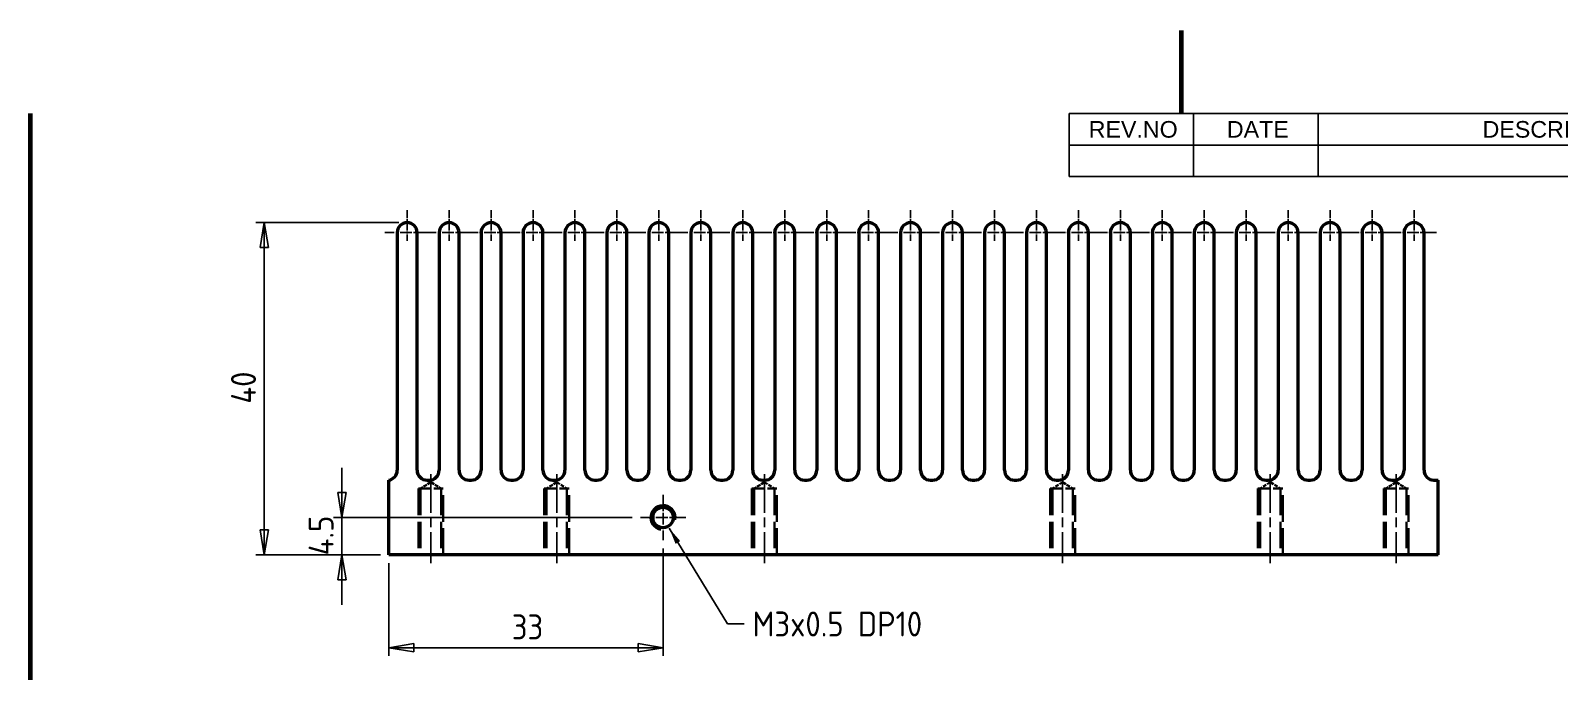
# Model space of a CAD drawing. Header units: millimetres. Extents: x 0 to 297, y 0 to 210.
# Drawn here: x 10 to 194, y 132.9 to 210 of the extents above; entities that cross this region are included whole.
import ezdxf

# ---------------------------------------------------------------- set-up
doc = ezdxf.new("R2010")
doc.units = ezdxf.units.MM
doc.linetypes.add('CHAIN', pattern=[0.3543, 0.2362, -0.0295, 0.0591, -0.0295])
doc.linetypes.add('DASHED', pattern=[0.2067, 0.1654, -0.0413])
doc.layers.get('0').update_dxf_attribs({"lineweight": 25})
for name, color, linetype, lineweight in [('가려진 것(ISO)', 5, 'DASHED', 35), ('가시적인 것(ISO)', 7, 'Continuous', 50), ('가시적인 좁은 것(ISO)', 1, 'Continuous', 35), ('경계(ISO)', 7, 'Continuous', 70), ('기호(ISO)', 7, 'Continuous', 25), ('중심 표식(ISO)', 1, 'Continuous', 25), ('중심선(ISO)', 1, 'Continuous', 25), ('치수(ISO)', 7, 'Continuous', 25)]:
    doc.layers.add(name, color=color, linetype=linetype, lineweight=lineweight)
doc.styles.add('ISO ProportionalPSTEK', font='isocp.shx')
doc.styles.add('주 문자 (JIS)', font='arial.ttf')
doc.dimstyles.new('PSTEK', dxfattribs={"dimtxt": 3, "dimasz": 3, "dimexe": 1, "dimexo": 1, "dimgap": 1, "dimtad": 1, "dimrnd": 1e-08, "dimdsep": 46, "dimtxsty": 'ISO ProportionalPSTEK', "dimblk": 'Filled-1', "dimcen": 0.09, "dimdle": 10, "dimclrd": 3, "dimclre": 3, "dimclrt": 1, "dimadec": 1, "dimazin": 2, "dimtfac": 1, "dimtmove": 0, "dimatfit": 3, "dimfxl": 0, "dimtolj": 1, "dimlwd": -1, "dimlwe": -1, "dimarcsym": 0})
doc.dimstyles.new('PSTEK$7', dxfattribs={"dimtxt": 3, "dimasz": 2, "dimexe": 1, "dimexo": 1, "dimgap": 1, "dimtad": 1, "dimrnd": 1e-08, "dimdsep": 46, "dimtxsty": 'ISO ProportionalPSTEK', "dimblk": 'Filled-1', "dimcen": 0.09, "dimdle": 10, "dimclrd": 3, "dimclre": 3, "dimclrt": 1, "dimadec": 1, "dimazin": 2, "dimtfac": 1, "dimtmove": 0, "dimatfit": 3, "dimfxl": 0, "dimtolj": 1, "dimlwd": -1, "dimlwe": -1, "dimarcsym": 0})

# ---------------------------------------------------------------- blocks, each defined once
blk = doc.blocks.new('경계 Default Border')
at = {"layer": '경계(ISO)', "flags": 128}
for points in [[(148.5, 210), (148.5, 200)], [(10, 10), (10, 200)]]:
    blk.add_lwpolyline(points, dxfattribs=at)
blk = doc.blocks.new('리비전 내역')
at = {"layer": '기호(ISO)'}
for p, q in [((135, 200), (287, 200)), ((135, 200), (135, 196.22)), ((150, 200), (150, 196.22)), ((165, 200), (165, 196.22)), ((242, 200), (242, 196.22)), ((257, 200), (257, 196.22)), ((272, 200), (272, 196.22)), ((287, 200), (287, 196.22)), ((135, 196.22), (287, 196.22)), ((135, 196.22), (135, 192.44)), ((150, 196.22), (150, 192.44)), ((165, 196.22), (165, 192.44)), ((242, 196.22), (242, 192.44)), ((257, 196.22), (257, 192.44)), ((272, 196.22), (272, 192.44)), ((287, 196.22), (287, 192.44)), ((135, 192.44), (287, 192.44))]:
    blk.add_line(p, q, dxfattribs=at)
at = {"layer": '기호(ISO)', "color": 7, "char_height": 2, "attachment_point": 7, "style": '주 문자 (JIS)'}
for s, insert in [('REV.NO', (137.37, 197.08)), ('DATE', (154, 197.11)), ('DESCRIPTION OF REVISION', (184.78, 197.08)), ('DRA.BY', (244.52, 197.11)), ('CH.BY', (260.38, 197.08)), ('APP.BY', (274.45, 197.11))]:
    blk.add_mtext(s, dxfattribs=dict(at, insert=insert))
blk = doc.blocks.new('Filled-1')
at = {"color": 0}
for p, q in [((0, 0), (-1, 0.167)), ((-1, 0.167), (-1, -0.167)), ((-1, 0), (0, 0)), ((-1, -0.167), (0, 0))]:
    blk.add_line(p, q, dxfattribs=at)
at = {"color": 0, "flags": 128}
blk.add_lwpolyline([(-1, -0.167), (0, 0)], dxfattribs=at)
at = {"color": 0}
blk.add_solid([(-1, -0.167), (0, 0), (-1, 0.167), (-1, -0.167)], dxfattribs=at)
blk = doc.blocks.new('*D27')
at = {"layer": 'Defpoints', "color": 0}
for p in [(86.13, 148.65), (53.13, 146.88), (53.13, 135.71)]:
    blk.add_point(p, dxfattribs=at)
at = {"layer": '치수(ISO)', "color": 3}
for p, q in [((86.13, 147.65), (86.13, 134.71)), ((53.13, 145.88), (53.13, 134.71)), ((83.13, 135.71), (56.13, 135.71))]:
    blk.add_line(p, q, dxfattribs=at)
at = {"layer": '치수(ISO)', "color": 3, "xscale": 3, "yscale": 3, "zscale": 3, "rotation": 180}
blk.add_blockref('Filled-1', (53.13, 135.71), dxfattribs=at)
at = {"layer": '치수(ISO)', "color": 3, "xscale": 3, "yscale": 3, "zscale": 3}
blk.add_blockref('Filled-1', (86.13, 135.71), dxfattribs=at)
at = {"layer": '치수(ISO)', "color": 1, "insert": (67.92, 139.71), "char_height": 3, "attachment_point": 1, "style": 'ISO ProportionalPSTEK'}
blk.add_mtext('\\A1;33', dxfattribs=at)
blk = doc.blocks.new('*D28')
at = {"layer": 'Defpoints', "color": 0}
for p in [(47.47, 151.38), (83.4, 151.38), (53.13, 146.88)]:
    blk.add_point(p, dxfattribs=at)
at = {"layer": '치수(ISO)', "color": 3}
for p, q in [((47.47, 154.38), (47.47, 157.38)), ((82.4, 151.38), (46.47, 151.38)), ((47.47, 146.88), (47.47, 151.38)), ((52.13, 146.88), (46.47, 146.88)), ((47.47, 143.88), (47.47, 140.88))]:
    blk.add_line(p, q, dxfattribs=at)
at = {"layer": '치수(ISO)', "color": 3, "xscale": 3, "yscale": 3, "zscale": 3}
for p, rotation in [((47.47, 151.38), 270), ((47.47, 146.88), 90)]:
    blk.add_blockref('Filled-1', p, dxfattribs=dict(at, rotation=rotation))
at = {"layer": '치수(ISO)', "color": 1, "insert": (43.47, 146.82), "char_height": 3, "attachment_point": 1, "rotation": 90, "style": 'ISO ProportionalPSTEK'}
blk.add_mtext('\\A1;4.5', dxfattribs=at)
blk = doc.blocks.new('*D29')
at = {"layer": 'Defpoints', "color": 0}
for p in [(38.13, 186.88), (55.33, 186.88), (53.13, 146.88)]:
    blk.add_point(p, dxfattribs=at)
at = {"layer": '치수(ISO)', "color": 3}
for p, q in [((54.33, 186.88), (37.13, 186.88)), ((38.13, 149.88), (38.13, 183.88)), ((52.13, 146.88), (37.13, 146.88))]:
    blk.add_line(p, q, dxfattribs=at)
at = {"layer": '치수(ISO)', "color": 3, "xscale": 3, "yscale": 3, "zscale": 3}
for p, rotation in [((38.13, 186.88), 90), ((38.13, 146.88), 270)]:
    blk.add_blockref('Filled-1', p, dxfattribs=dict(at, rotation=rotation))
at = {"layer": '치수(ISO)', "color": 1, "insert": (34.13, 165.08), "char_height": 3, "attachment_point": 1, "rotation": 90, "style": 'ISO ProportionalPSTEK'}
blk.add_mtext('\\A1;40', dxfattribs=at)

msp = doc.modelspace()

# ---------------------------------------------------------------- linework, layer by layer
at = {"layer": '가려진 것(ISO)', "ltscale": 19.351717}
for p, q in [((56.679, 154.878), (56.679, 146.878)), ((56.95, 154.878), (56.95, 146.878)), ((59.409, 154.878), (59.409, 146.878)), ((59.679, 146.878), (59.679, 154.878)), ((71.829, 154.878), (71.829, 146.878)), ((72.1, 154.878), (72.1, 146.878)), ((74.559, 154.878), (74.559, 146.878)), ((74.829, 146.878), (74.829, 154.878)), ((96.829, 154.878), (96.829, 146.878)), ((97.1, 154.878), (97.1, 146.878)), ((99.559, 154.878), (99.559, 146.878)), ((99.829, 146.878), (99.829, 154.878)), ((132.729, 154.878), (132.729, 146.878)), ((133, 154.878), (133, 146.878)), ((135.459, 154.878), (135.459, 146.878)), ((135.729, 146.878), (135.729, 154.878)), ((157.729, 154.878), (157.729, 146.878)), ((158, 154.878), (158, 146.878)), ((160.459, 154.878), (160.459, 146.878)), ((160.729, 146.878), (160.729, 154.878)), ((172.879, 154.878), (172.879, 146.878)), ((173.15, 154.878), (173.15, 146.878)), ((175.609, 154.878), (175.609, 146.878)), ((175.879, 146.878), (175.879, 154.878))]:
    msp.add_line(p, q, dxfattribs=at)
at = {"layer": '가려진 것(ISO)', "ltscale": 8.975572}
for p, q in [((56.679, 154.878), (59.679, 154.878)), ((71.829, 154.878), (74.829, 154.878)), ((96.829, 154.878), (99.829, 154.878)), ((132.729, 154.878), (135.729, 154.878)), ((157.729, 154.878), (160.729, 154.878)), ((172.879, 154.878), (175.879, 154.878))]:
    msp.add_line(p, q, dxfattribs=at)
at = {"layer": '가려진 것(ISO)', "ltscale": 2.731951}
for p, q in [((58.179, 155.617), (56.95, 154.878)), ((58.179, 155.617), (59.409, 154.878)), ((73.329, 155.617), (72.1, 154.878)), ((73.329, 155.617), (74.559, 154.878)), ((98.329, 155.617), (97.1, 154.878)), ((98.329, 155.617), (99.559, 154.878)), ((134.229, 155.617), (133, 154.878)), ((134.229, 155.617), (135.459, 154.878)), ((159.229, 155.617), (158, 154.878)), ((159.229, 155.617), (160.459, 154.878)), ((174.379, 155.617), (173.15, 154.878)), ((174.379, 155.617), (175.609, 154.878))]:
    msp.add_line(p, q, dxfattribs=at)
at = {"layer": '가시적인 것(ISO)'}
for p, q in [((54.129, 185.678), (54.129, 157.061)), ((56.529, 157.078), (56.529, 185.678)), ((59.179, 185.678), (59.179, 157.078)), ((61.579, 157.078), (61.579, 185.678)), ((64.229, 185.678), (64.229, 157.078)), ((66.629, 157.078), (66.629, 185.678)), ((69.279, 185.678), (69.279, 157.078)), ((71.679, 157.078), (71.679, 185.678)), ((74.329, 185.678), (74.329, 157.078)), ((76.729, 157.078), (76.729, 185.678)), ((79.379, 185.678), (79.379, 157.078)), ((81.779, 157.078), (81.779, 185.678)), ((84.429, 185.678), (84.429, 157.078)), ((86.829, 157.078), (86.829, 185.678)), ((89.479, 185.678), (89.479, 157.078)), ((91.879, 157.078), (91.879, 185.678)), ((94.529, 185.678), (94.529, 157.078)), ((96.929, 157.078), (96.929, 185.678)), ((99.579, 185.678), (99.579, 157.078)), ((101.979, 157.078), (101.979, 185.678)), ((104.629, 185.678), (104.629, 157.078)), ((107.029, 157.078), (107.029, 185.678)), ((109.679, 185.678), (109.679, 157.078)), ((112.079, 157.078), (112.079, 185.678)), ((114.729, 185.678), (114.729, 157.078)), ((117.129, 157.078), (117.129, 185.678)), ((119.779, 185.678), (119.779, 157.078)), ((122.179, 157.078), (122.179, 185.678)), ((124.829, 185.678), (124.829, 157.078)), ((127.229, 157.078), (127.229, 185.678)), ((129.879, 185.678), (129.879, 157.078)), ((132.279, 157.078), (132.279, 185.678)), ((134.929, 185.678), (134.929, 157.078)), ((137.329, 157.078), (137.329, 185.678)), ((139.979, 185.678), (139.979, 157.078)), ((142.379, 157.078), (142.379, 185.678)), ((145.029, 185.678), (145.029, 157.078)), ((147.429, 157.078), (147.429, 185.678)), ((150.079, 185.678), (150.079, 157.078)), ((152.479, 157.078), (152.479, 185.678)), ((155.129, 185.678), (155.129, 157.078)), ((157.529, 157.078), (157.529, 185.678)), ((160.179, 185.678), (160.179, 157.078)), ((162.579, 157.078), (162.579, 185.678)), ((165.229, 185.678), (165.229, 157.078)), ((167.629, 157.078), (167.629, 185.678)), ((170.279, 185.678), (170.279, 157.078)), ((172.679, 157.078), (172.679, 185.678)), ((175.329, 185.678), (175.329, 157.078)), ((177.729, 157.078), (177.729, 185.678)), ((53.129, 146.878), (53.129, 155.878)), ((57.729, 155.878), (57.979, 155.878)), ((62.779, 155.878), (63.029, 155.878)), ((67.829, 155.878), (68.079, 155.878)), ((72.879, 155.878), (73.129, 155.878)), ((77.929, 155.878), (78.179, 155.878)), ((82.979, 155.878), (83.229, 155.878)), ((88.029, 155.878), (88.279, 155.878)), ((93.079, 155.878), (93.329, 155.878)), ((98.129, 155.878), (98.379, 155.878)), ((103.179, 155.878), (103.429, 155.878)), ((108.229, 155.878), (108.479, 155.878)), ((113.279, 155.878), (113.529, 155.878)), ((118.329, 155.878), (118.579, 155.878)), ((123.379, 155.878), (123.629, 155.878)), ((128.429, 155.878), (128.679, 155.878)), ((133.479, 155.878), (133.729, 155.878)), ((138.529, 155.878), (138.779, 155.878)), ((143.579, 155.878), (143.829, 155.878)), ((148.629, 155.878), (148.879, 155.878)), ((153.679, 155.878), (153.929, 155.878)), ((158.729, 155.878), (158.979, 155.878)), ((163.779, 155.878), (164.029, 155.878)), ((168.829, 155.878), (169.079, 155.878)), ((173.879, 155.878), (174.129, 155.878)), ((178.929, 155.878), (179.429, 155.878)), ((179.429, 146.878), (179.429, 155.878)), ((179.429, 146.878), (53.129, 146.878))]:
    msp.add_line(p, q, dxfattribs=at)
msp.add_circle((86.129, 151.378), 1.23, dxfattribs=at)
for centre, start, end in [((55.329, 185.678), 0, 180), ((60.379, 185.678), 0, 180), ((65.429, 185.678), 0, 180), ((70.479, 185.678), 0, 180), ((75.529, 185.678), 0, 180), ((80.579, 185.678), 0, 180), ((85.629, 185.678), 0, 180), ((90.679, 185.678), 0, 180), ((95.729, 185.678), 0, 180), ((100.779, 185.678), 0, 180), ((105.829, 185.678), 0, 180), ((110.879, 185.678), 0, 180), ((115.929, 185.678), 0, 180), ((120.979, 185.678), 0, 180), ((126.029, 185.678), 0, 180), ((131.079, 185.678), 0, 180), ((136.129, 185.678), 0, 180), ((141.179, 185.678), 0, 180), ((146.229, 185.678), 0, 180), ((151.279, 185.678), 0, 180), ((156.329, 185.678), 0, 180), ((161.379, 185.678), 0, 180), ((166.429, 185.678), 0, 180), ((171.479, 185.678), 0, 180), ((176.529, 185.678), 0, 180), ((52.929, 157.061), 279.59407, 0), ((57.729, 157.078), 180, 270), ((57.979, 157.078), 270, 0), ((62.779, 157.078), 180, 270), ((63.029, 157.078), 270, 0), ((67.829, 157.078), 180, 270), ((68.079, 157.078), 270, 0), ((72.879, 157.078), 180, 270), ((73.129, 157.078), 270, 0), ((77.929, 157.078), 180, 270), ((78.179, 157.078), 270, 0), ((82.979, 157.078), 180, 270), ((83.229, 157.078), 270, 0), ((88.029, 157.078), 180, 270), ((88.279, 157.078), 270, 0), ((93.079, 157.078), 180, 270), ((93.329, 157.078), 270, 0), ((98.129, 157.078), 180, 270), ((98.379, 157.078), 270, 0), ((103.179, 157.078), 180, 270), ((103.429, 157.078), 270, 0), ((108.229, 157.078), 180, 270), ((108.479, 157.078), 270, 0), ((113.279, 157.078), 180, 270), ((113.529, 157.078), 270, 0), ((118.329, 157.078), 180, 270), ((118.579, 157.078), 270, 0), ((123.379, 157.078), 180, 270), ((123.629, 157.078), 270, 0), ((128.429, 157.078), 180, 270), ((128.679, 157.078), 270, 0), ((133.479, 157.078), 180, 270), ((133.729, 157.078), 270, 0), ((138.529, 157.078), 180, 270), ((138.779, 157.078), 270, 0), ((143.579, 157.078), 180, 270), ((143.829, 157.078), 270, 0), ((148.629, 157.078), 180, 270), ((148.879, 157.078), 270, 0), ((153.679, 157.078), 180, 270), ((153.929, 157.078), 270, 0), ((158.729, 157.078), 180, 270), ((158.979, 157.078), 270, 0), ((163.779, 157.078), 180, 270), ((164.029, 157.078), 270, 0), ((168.829, 157.078), 180, 270), ((169.079, 157.078), 270, 0), ((173.879, 157.078), 180, 270), ((174.129, 157.078), 270, 0), ((178.929, 157.078), 180, 270)]:
    msp.add_arc(centre, 1.2, start, end, dxfattribs=at)
at = {"layer": '가시적인 좁은 것(ISO)'}
msp.add_arc((86.129, 151.378), 1.5, 350, 260, dxfattribs=at)
at = {"layer": '중심 표식(ISO)', "linetype": 'CHAIN', "ltscale": 4.111367}
for p, q in [((55.329, 188.378), (55.329, 184.678)), ((60.379, 188.378), (60.379, 184.678)), ((65.429, 188.378), (65.429, 184.678)), ((70.479, 188.378), (70.479, 184.678)), ((75.529, 188.378), (75.529, 184.678)), ((80.579, 188.378), (80.579, 184.678)), ((85.629, 188.378), (85.629, 184.678)), ((90.679, 188.378), (90.679, 184.678)), ((95.729, 188.378), (95.729, 184.678)), ((100.779, 188.378), (100.779, 184.678)), ((105.829, 188.378), (105.829, 184.678)), ((110.879, 188.378), (110.879, 184.678)), ((115.929, 188.378), (115.929, 184.678)), ((120.979, 188.378), (120.979, 184.678)), ((126.029, 188.378), (126.029, 184.678)), ((131.079, 188.378), (131.079, 184.678)), ((136.129, 188.378), (136.129, 184.678)), ((141.179, 188.378), (141.179, 184.678)), ((146.229, 188.378), (146.229, 184.678)), ((151.279, 188.378), (151.279, 184.678)), ((156.329, 188.378), (156.329, 184.678)), ((161.379, 188.378), (161.379, 184.678)), ((166.429, 188.378), (166.429, 184.678)), ((171.479, 188.378), (171.479, 184.678)), ((176.529, 188.378), (176.529, 184.678))]:
    msp.add_line(p, q, dxfattribs=at)
at = {"layer": '중심 표식(ISO)', "linetype": 'CHAIN', "ltscale": 6.00042}
for p, q in [((58.029, 185.678), (52.629, 185.678)), ((63.079, 185.678), (57.679, 185.678)), ((68.129, 185.678), (62.729, 185.678)), ((73.179, 185.678), (67.779, 185.678)), ((78.229, 185.678), (72.829, 185.678)), ((83.279, 185.678), (77.879, 185.678)), ((88.329, 185.678), (82.929, 185.678)), ((93.379, 185.678), (87.979, 185.678)), ((98.429, 185.678), (93.029, 185.678)), ((103.479, 185.678), (98.079, 185.678)), ((108.529, 185.678), (103.129, 185.678)), ((113.579, 185.678), (108.179, 185.678)), ((118.629, 185.678), (113.229, 185.678)), ((123.679, 185.678), (118.279, 185.678)), ((128.729, 185.678), (123.329, 185.678)), ((133.779, 185.678), (128.379, 185.678)), ((138.829, 185.678), (133.429, 185.678)), ((143.879, 185.678), (138.479, 185.678)), ((148.929, 185.678), (143.529, 185.678)), ((153.979, 185.678), (148.579, 185.678)), ((159.029, 185.678), (153.629, 185.678)), ((164.079, 185.678), (158.679, 185.678)), ((169.129, 185.678), (163.729, 185.678)), ((174.179, 185.678), (168.779, 185.678)), ((179.229, 185.678), (173.829, 185.678))]:
    msp.add_line(p, q, dxfattribs=at)
at = {"layer": '중심 표식(ISO)', "linetype": 'CHAIN', "ltscale": 6.065981}
for p, q in [((86.129, 154.108), (86.129, 148.649)), ((88.859, 151.378), (83.4, 151.378))]:
    msp.add_line(p, q, dxfattribs=at)
at = {"layer": '중심선(ISO)', "linetype": 'CHAIN', "ltscale": 19.757267}
for p, q in [((58.179, 156.617), (58.179, 145.878)), ((73.329, 156.617), (73.329, 145.878)), ((98.329, 156.617), (98.329, 145.878)), ((134.229, 156.617), (134.229, 145.878)), ((159.229, 156.617), (159.229, 145.878)), ((174.379, 156.617), (174.379, 145.878))]:
    msp.add_line(p, q, dxfattribs=at)

# ---------------------------------------------------------------- block references
msp.add_blockref('경계 Default Border', (0, 0))
at = {"layer": '기호(ISO)'}
msp.add_blockref('리비전 내역', (0, 0), dxfattribs=at)

# ---------------------------------------------------------------- texts
at = {"layer": '기호(ISO)', "color": 1, "insert": (96.909, 140.06), "char_height": 3, "width": 24.24723, "attachment_point": 1, "line_spacing_factor": 0.525, "style": 'ISO ProportionalPSTEK'}
msp.add_mtext('{M3x0.5 DP10}', dxfattribs=at)

# ---------------------------------------------------------------- dimensions: what is measured, and where the dimension line sits
at = {"layer": '치수(ISO)', "color": 3}
for base, p1, p2, angle, override, picture, middle in [((38.129, 186.878), (53.129, 146.878), (55.329, 186.878), 90, {"dimdec": 2, "dimtp": 0, "dimtm": 0, "dimtdec": 2, "dimtofl": 0, "dimatfit": 1}, '*D29', (38.129, 166.878)), ((47.466, 151.378), (53.129, 146.878), (83.4, 151.378), 90, {"dimdec": 2, "dimtp": 0, "dimtm": 0, "dimtdec": 2, "dimtofl": 1, "dimatfit": 1}, '*D28', (47.466, 149.128)), ((53.129, 135.715), (86.129, 148.649), (53.129, 146.878), 180, {"dimdec": 2, "dimtp": 0, "dimtm": 0, "dimtdec": 2, "dimtofl": 0, "dimatfit": 1}, '*D27', (69.629, 135.715))]:
    dim = msp.add_linear_dim(base=base, p1=p1, p2=p2, angle=angle, dimstyle='PSTEK', override=override, dxfattribs=at)
    dim.commit()
    dim.dimension.update_dxf_attribs({"geometry": picture, "text_midpoint": middle, "dimtype": 160})

# ---------------------------------------------------------------- leaders
at = {"layer": '기호(ISO)', "color": 3, "annotation_type": 0, "has_hookline": 1, "hookline_direction": 0, "text_width": 20.702}
msp.add_leader([(86.879, 150.079), (93.909, 138.56), (95.909, 138.56)], dimstyle='PSTEK$7', override={"dimtad": 0}, dxfattribs=at)

doc.saveas('drawing.dxf')
